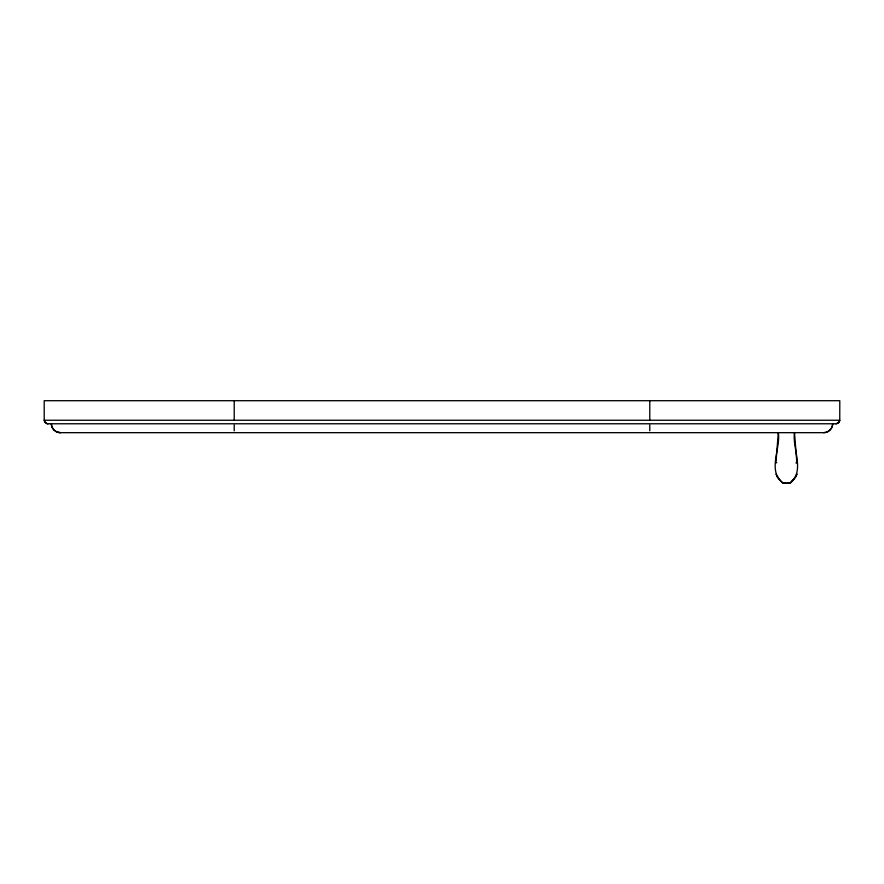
<?xml version="1.0" encoding="UTF-8"?>
<svg xmlns="http://www.w3.org/2000/svg" width="884" height="884" viewBox="0 0 884 884"><rect width="100%" height="100%" fill="white"/><g stroke="black" fill="none" stroke-linecap="round" stroke-linejoin="round"><path stroke-width="1.33" d="M778.307 432.674L775.92 462.829L776.793 462.719M778.307 432.508C780.959 448.011 767.345 470.686 782.373 482.509L785.511 482.962M794.506 432.508C792.075 448.199 805.037 470.288 790.705 482.675L786.55 483.294L782.373 482.675L776.793 476.443M796.871 473.979L795.909 476.476L790.705 482.509L787.589 482.962M796.871 474.144L795.898 476.642L790.705 482.675L786.55 483.294L782.373 482.675M823.634 432.674C828.363 432.718 832.794 428.618 832.673 423.801C832.584 428.486 828.551 432.806 823.755 432.674L60.245 432.674C55.493 432.773 51.228 428.552 51.327 423.801L52.079 427.193L54.034 430.066L56.941 431.989L60.366 432.674L58.046 432.364M835.888 423.801L838.529 422.806L839.745 420.662L839.8 400.706L44.2 400.706L44.2 420.243L45.172 422.508L47.305 423.767L836.695 423.767L838.883 422.43L839.8 420.243L44.2 420.243L44.83 422.044L46.686 423.535A7.702 5.448 -90 0 0 48.112 423.801M795.898 462.862L796.871 462.719M779.522 479.614L775.92 474.144M796.871 462.829L794.495 432.674M649.784 400.706L649.784 420.243M649.784 424.961L649.784 430.839M234.216 400.706L234.216 420.243M234.216 424.961L234.216 430.839"/></g></svg>
